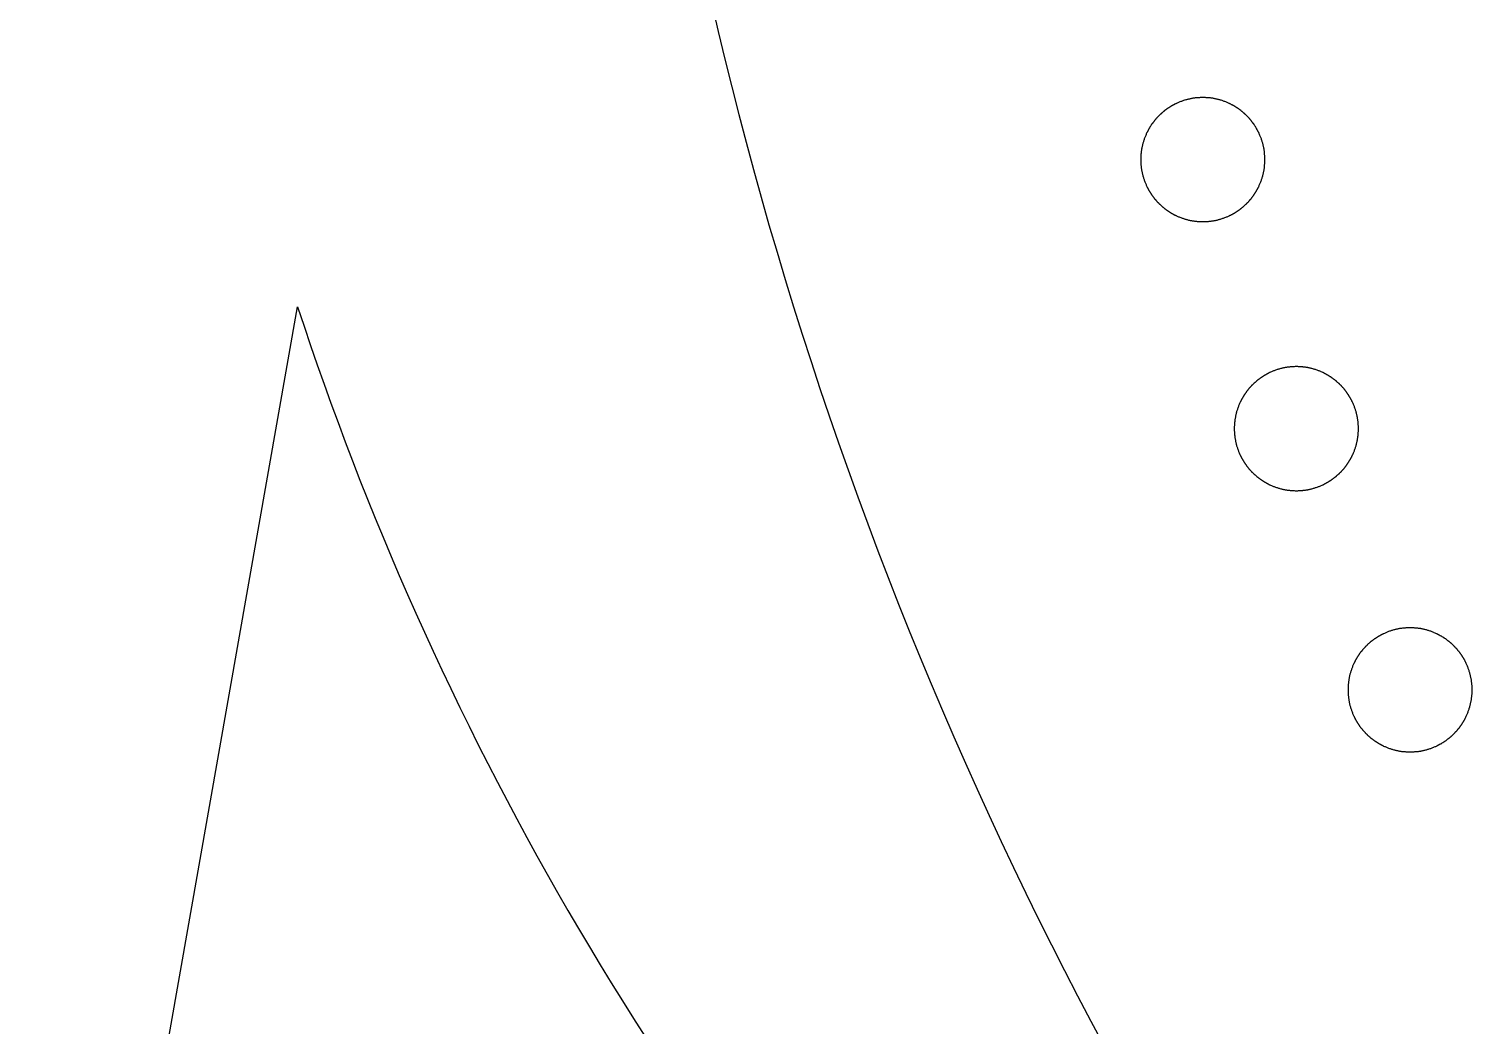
# Model space of a CAD drawing. Extents: x -111 to 2985, y -118 to 122.
# Drawn here: x -90.04 to -76.49, y -61.02 to -51.66 of the extents above; entities that cross this region are included whole.
import ezdxf

# ---------------------------------------------------------------- set-up
doc = ezdxf.new("R2010")
doc.units = 0
doc.layers.add('LAYER_03', color=5, linetype='CONTINUOUS')

msp = doc.modelspace()

# ---------------------------------------------------------------- linework, layer by layer
at = {"layer": 'LAYER_03'}
for points in [[(-83.631, -51.43), (-83.57, -51.691), (-83.508, -51.95), (-83.443, -52.21), (-83.377, -52.469), (-83.309, -52.729), (-83.239, -52.987), (-83.167, -53.246), (-83.094, -53.504), (-83.018, -53.761), (-82.941, -54.018), (-82.862, -54.275), (-82.782, -54.532), (-82.699, -54.788), (-82.615, -55.043), (-82.529, -55.298), (-82.441, -55.552), (-82.351, -55.806), (-82.26, -56.06), (-82.167, -56.312), (-82.072, -56.565), (-81.975, -56.816), (-81.877, -57.067), (-81.777, -57.318), (-81.675, -57.567), (-81.571, -57.816), (-81.466, -58.065), (-81.359, -58.312), (-81.25, -58.559), (-81.14, -58.805), (-81.028, -59.05), (-80.914, -59.295), (-80.799, -59.539), (-80.682, -59.782), (-80.563, -60.024), (-80.442, -60.265), (-80.32, -60.506), (-80.197, -60.745), (-80.071, -60.984), (-79.944, -61.221)], [(-90.943, -73.699), (-87.519, -54.276), (-87.459, -54.457), (-87.397, -54.639), (-87.335, -54.82), (-87.271, -55), (-87.206, -55.181), (-87.14, -55.361), (-87.073, -55.542), (-87.004, -55.722), (-86.934, -55.902), (-86.863, -56.081), (-86.79, -56.26), (-86.716, -56.439), (-86.641, -56.618), (-86.565, -56.797), (-86.488, -56.975), (-86.409, -57.153), (-86.329, -57.33), (-86.248, -57.507), (-86.165, -57.684), (-86.081, -57.86), (-85.997, -58.037), (-85.91, -58.212), (-85.823, -58.387), (-85.734, -58.562), (-85.644, -58.737), (-85.553, -58.911), (-85.461, -59.084), (-85.367, -59.257), (-85.272, -59.43), (-85.176, -59.602), (-85.079, -59.773), (-84.981, -59.944), (-84.881, -60.114), (-84.78, -60.284), (-84.678, -60.454), (-84.575, -60.622), (-84.47, -60.791), (-84.365, -60.958), (-84.258, -61.125)]]:
    msp.add_lwpolyline(points, dxfattribs=at)
for points in [[(-78.438, -52.892), (-78.438, -52.886), (-78.438, -52.88), (-78.438, -52.873), (-78.438, -52.866), (-78.439, -52.86), (-78.439, -52.853), (-78.44, -52.847), (-78.44, -52.84), (-78.441, -52.833), (-78.442, -52.827), (-78.442, -52.82), (-78.443, -52.813), (-78.444, -52.807), (-78.445, -52.8), (-78.446, -52.793), (-78.448, -52.786), (-78.449, -52.78), (-78.45, -52.773), (-78.452, -52.766), (-78.453, -52.759), (-78.455, -52.752), (-78.457, -52.746), (-78.458, -52.739), (-78.46, -52.732), (-78.462, -52.725), (-78.464, -52.719), (-78.467, -52.712), (-78.469, -52.705), (-78.471, -52.698), (-78.474, -52.691), (-78.476, -52.685), (-78.479, -52.678), (-78.481, -52.671), (-78.484, -52.665), (-78.487, -52.658), (-78.49, -52.651), (-78.493, -52.645), (-78.495, -52.641), (-78.496, -52.638), (-78.498, -52.635), (-78.5, -52.631), (-78.501, -52.628), (-78.503, -52.625), (-78.505, -52.622), (-78.506, -52.618), (-78.508, -52.615), (-78.51, -52.612), (-78.512, -52.609), (-78.513, -52.605), (-78.515, -52.602), (-78.517, -52.599), (-78.519, -52.596), (-78.521, -52.593), (-78.523, -52.589), (-78.525, -52.586), (-78.527, -52.583), (-78.529, -52.58), (-78.531, -52.577), (-78.533, -52.574), (-78.535, -52.57), (-78.537, -52.567), (-78.539, -52.564), (-78.541, -52.561), (-78.543, -52.558), (-78.545, -52.555), (-78.548, -52.552), (-78.55, -52.549), (-78.552, -52.546), (-78.554, -52.543), (-78.557, -52.54), (-78.559, -52.537), (-78.561, -52.534), (-78.563, -52.531), (-78.566, -52.528), (-78.568, -52.525), (-78.571, -52.522), (-78.573, -52.519), (-78.575, -52.516), (-78.578, -52.514), (-78.58, -52.511), (-78.583, -52.508), (-78.585, -52.505), (-78.588, -52.502), (-78.59, -52.5), (-78.593, -52.497), (-78.595, -52.494), (-78.598, -52.491), (-78.601, -52.488), (-78.603, -52.486), (-78.606, -52.483), (-78.608, -52.48), (-78.611, -52.478), (-78.614, -52.475), (-78.617, -52.473), (-78.619, -52.47), (-78.622, -52.467), (-78.625, -52.465), (-78.628, -52.462), (-78.63, -52.46), (-78.633, -52.457), (-78.636, -52.455), (-78.639, -52.452), (-78.642, -52.45), (-78.645, -52.447), (-78.647, -52.445), (-78.65, -52.442), (-78.653, -52.44), (-78.656, -52.438), (-78.659, -52.435), (-78.662, -52.433), (-78.665, -52.431), (-78.668, -52.428), (-78.671, -52.426), (-78.674, -52.424), (-78.677, -52.422), (-78.68, -52.42), (-78.683, -52.417), (-78.686, -52.415), (-78.689, -52.413), (-78.692, -52.411), (-78.695, -52.409), (-78.699, -52.407), (-78.702, -52.405), (-78.705, -52.403), (-78.708, -52.401), (-78.711, -52.399), (-78.714, -52.397), (-78.717, -52.395), (-78.721, -52.393), (-78.724, -52.391), (-78.727, -52.389), (-78.73, -52.387), (-78.733, -52.385), (-78.737, -52.384), (-78.74, -52.382), (-78.743, -52.38), (-78.746, -52.378), (-78.75, -52.377), (-78.753, -52.375), (-78.756, -52.373), (-78.759, -52.372), (-78.763, -52.37), (-78.766, -52.368), (-78.769, -52.367), (-78.773, -52.365), (-78.779, -52.362), (-78.786, -52.359), (-78.793, -52.356), (-78.799, -52.353), (-78.806, -52.351), (-78.813, -52.348), (-78.82, -52.346), (-78.826, -52.343), (-78.833, -52.341), (-78.84, -52.338), (-78.847, -52.336), (-78.853, -52.334), (-78.86, -52.332), (-78.867, -52.33), (-78.874, -52.329), (-78.881, -52.327), (-78.887, -52.325), (-78.894, -52.324), (-78.901, -52.322), (-78.908, -52.321), (-78.914, -52.319), (-78.921, -52.318), (-78.928, -52.317), (-78.935, -52.316), (-78.941, -52.315), (-78.948, -52.314), (-78.955, -52.313), (-78.961, -52.313), (-78.968, -52.312), (-78.975, -52.312), (-78.981, -52.311), (-78.988, -52.311), (-78.995, -52.31), (-79.001, -52.31), (-79.008, -52.31), (-79.014, -52.31), (-79.021, -52.31), (-79.027, -52.31), (-79.033, -52.31), (-79.04, -52.31), (-79.046, -52.31), (-79.053, -52.311), (-79.06, -52.311), (-79.066, -52.312), (-79.073, -52.312), (-79.08, -52.313), (-79.086, -52.313), (-79.093, -52.314), (-79.1, -52.315), (-79.106, -52.316), (-79.113, -52.317), (-79.12, -52.318), (-79.127, -52.319), (-79.133, -52.321), (-79.14, -52.322), (-79.147, -52.324), (-79.154, -52.325), (-79.16, -52.327), (-79.167, -52.329), (-79.174, -52.33), (-79.181, -52.332), (-79.188, -52.334), (-79.194, -52.336), (-79.201, -52.338), (-79.208, -52.341), (-79.215, -52.343), (-79.222, -52.346), (-79.228, -52.348), (-79.235, -52.351), (-79.242, -52.353), (-79.248, -52.356), (-79.255, -52.359), (-79.262, -52.362), (-79.268, -52.365), (-79.272, -52.367), (-79.275, -52.368), (-79.278, -52.37), (-79.282, -52.372), (-79.285, -52.373), (-79.288, -52.375), (-79.291, -52.377), (-79.295, -52.378), (-79.298, -52.38), (-79.301, -52.382), (-79.304, -52.384), (-79.308, -52.385), (-79.311, -52.387), (-79.314, -52.389), (-79.317, -52.391), (-79.32, -52.393), (-79.324, -52.395), (-79.327, -52.397), (-79.33, -52.399), (-79.333, -52.401), (-79.336, -52.403), (-79.339, -52.405), (-79.342, -52.407), (-79.346, -52.409), (-79.349, -52.411), (-79.352, -52.413), (-79.355, -52.415), (-79.358, -52.417), (-79.361, -52.42), (-79.364, -52.422), (-79.367, -52.424), (-79.37, -52.426), (-79.373, -52.428), (-79.376, -52.431), (-79.379, -52.433), (-79.382, -52.435), (-79.385, -52.438), (-79.388, -52.44), (-79.391, -52.442), (-79.394, -52.445), (-79.396, -52.447), (-79.399, -52.45), (-79.402, -52.452), (-79.405, -52.455), (-79.408, -52.457), (-79.411, -52.46), (-79.413, -52.462), (-79.416, -52.465), (-79.419, -52.467), (-79.422, -52.47), (-79.424, -52.473), (-79.427, -52.475), (-79.43, -52.478), (-79.433, -52.48), (-79.435, -52.483), (-79.438, -52.486), (-79.44, -52.488), (-79.443, -52.491), (-79.446, -52.494), (-79.448, -52.497), (-79.451, -52.5), (-79.453, -52.502), (-79.456, -52.505), (-79.458, -52.508), (-79.461, -52.511), (-79.463, -52.514), (-79.466, -52.516), (-79.468, -52.519), (-79.47, -52.522), (-79.473, -52.525), (-79.475, -52.528), (-79.478, -52.531), (-79.48, -52.534), (-79.482, -52.537), (-79.484, -52.54), (-79.487, -52.543), (-79.489, -52.546), (-79.491, -52.549), (-79.493, -52.552), (-79.496, -52.555), (-79.498, -52.558), (-79.5, -52.561), (-79.502, -52.564), (-79.504, -52.567), (-79.506, -52.57), (-79.508, -52.574), (-79.51, -52.577), (-79.512, -52.58), (-79.514, -52.583), (-79.516, -52.586), (-79.518, -52.589), (-79.52, -52.593), (-79.522, -52.596), (-79.524, -52.599), (-79.526, -52.602), (-79.528, -52.605), (-79.529, -52.609), (-79.531, -52.612), (-79.533, -52.615), (-79.535, -52.618), (-79.536, -52.622), (-79.538, -52.625), (-79.54, -52.628), (-79.541, -52.631), (-79.543, -52.635), (-79.545, -52.638), (-79.546, -52.641), (-79.548, -52.645), (-79.551, -52.651), (-79.554, -52.658), (-79.557, -52.665), (-79.56, -52.671), (-79.562, -52.678), (-79.565, -52.685), (-79.567, -52.691), (-79.57, -52.698), (-79.572, -52.705), (-79.574, -52.712), (-79.577, -52.719), (-79.579, -52.725), (-79.581, -52.732), (-79.583, -52.739), (-79.584, -52.746), (-79.586, -52.752), (-79.588, -52.759), (-79.589, -52.766), (-79.591, -52.773), (-79.592, -52.78), (-79.593, -52.786), (-79.595, -52.793), (-79.596, -52.8), (-79.597, -52.807), (-79.598, -52.813), (-79.599, -52.82), (-79.599, -52.827), (-79.6, -52.833), (-79.601, -52.84), (-79.601, -52.847), (-79.602, -52.853), (-79.602, -52.86), (-79.603, -52.866), (-79.603, -52.873), (-79.603, -52.88), (-79.603, -52.886), (-79.603, -52.892), (-79.603, -52.899), (-79.603, -52.905), (-79.603, -52.912), (-79.603, -52.918), (-79.602, -52.925), (-79.602, -52.932), (-79.601, -52.938), (-79.601, -52.945), (-79.6, -52.951), (-79.599, -52.958), (-79.599, -52.965), (-79.598, -52.972), (-79.597, -52.978), (-79.596, -52.985), (-79.595, -52.992), (-79.593, -52.998), (-79.592, -53.005), (-79.591, -53.012), (-79.589, -53.019), (-79.588, -53.026), (-79.586, -53.032), (-79.584, -53.039), (-79.583, -53.046), (-79.581, -53.053), (-79.579, -53.06), (-79.577, -53.066), (-79.574, -53.073), (-79.572, -53.08), (-79.57, -53.087), (-79.567, -53.093), (-79.565, -53.1), (-79.562, -53.107), (-79.56, -53.114), (-79.557, -53.12), (-79.554, -53.127), (-79.551, -53.134), (-79.548, -53.14), (-79.546, -53.144), (-79.545, -53.147), (-79.543, -53.15), (-79.541, -53.154), (-79.54, -53.157), (-79.538, -53.16), (-79.536, -53.163), (-79.535, -53.167), (-79.533, -53.17), (-79.531, -53.173), (-79.529, -53.176), (-79.528, -53.18), (-79.526, -53.183), (-79.524, -53.186), (-79.522, -53.189), (-79.52, -53.192), (-79.518, -53.196), (-79.516, -53.199), (-79.514, -53.202), (-79.512, -53.205), (-79.51, -53.208), (-79.508, -53.211), (-79.506, -53.214), (-79.504, -53.218), (-79.502, -53.221), (-79.5, -53.224), (-79.498, -53.227), (-79.496, -53.23), (-79.493, -53.233), (-79.491, -53.236), (-79.489, -53.239), (-79.487, -53.242), (-79.484, -53.245), (-79.482, -53.248), (-79.48, -53.251), (-79.478, -53.254), (-79.475, -53.257), (-79.473, -53.26), (-79.47, -53.263), (-79.468, -53.266), (-79.466, -53.268), (-79.463, -53.271), (-79.461, -53.274), (-79.458, -53.277), (-79.456, -53.28), (-79.453, -53.283), (-79.451, -53.285), (-79.448, -53.288), (-79.446, -53.291), (-79.443, -53.294), (-79.44, -53.296), (-79.438, -53.299), (-79.435, -53.302), (-79.433, -53.304), (-79.43, -53.307), (-79.427, -53.31), (-79.424, -53.312), (-79.422, -53.315), (-79.419, -53.318), (-79.416, -53.32), (-79.413, -53.323), (-79.411, -53.325), (-79.408, -53.328), (-79.405, -53.33), (-79.402, -53.333), (-79.399, -53.335), (-79.396, -53.338), (-79.394, -53.34), (-79.391, -53.342), (-79.388, -53.345), (-79.385, -53.347), (-79.382, -53.35), (-79.379, -53.352), (-79.376, -53.354), (-79.373, -53.356), (-79.37, -53.359), (-79.367, -53.361), (-79.364, -53.363), (-79.361, -53.365), (-79.358, -53.368), (-79.355, -53.37), (-79.352, -53.372), (-79.349, -53.374), (-79.346, -53.376), (-79.342, -53.378), (-79.339, -53.38), (-79.336, -53.382), (-79.333, -53.384), (-79.33, -53.386), (-79.327, -53.388), (-79.324, -53.39), (-79.32, -53.392), (-79.317, -53.394), (-79.314, -53.396), (-79.311, -53.398), (-79.308, -53.399), (-79.304, -53.401), (-79.301, -53.403), (-79.298, -53.405), (-79.295, -53.407), (-79.291, -53.408), (-79.288, -53.41), (-79.285, -53.412), (-79.282, -53.413), (-79.278, -53.415), (-79.275, -53.417), (-79.272, -53.418), (-79.268, -53.42), (-79.262, -53.423), (-79.255, -53.426), (-79.248, -53.429), (-79.242, -53.431), (-79.235, -53.434), (-79.228, -53.437), (-79.222, -53.439), (-79.215, -53.442), (-79.208, -53.444), (-79.201, -53.446), (-79.194, -53.449), (-79.188, -53.451), (-79.181, -53.453), (-79.174, -53.455), (-79.167, -53.456), (-79.16, -53.458), (-79.154, -53.46), (-79.147, -53.461), (-79.14, -53.463), (-79.133, -53.464), (-79.127, -53.465), (-79.12, -53.467), (-79.113, -53.468), (-79.106, -53.469), (-79.1, -53.47), (-79.093, -53.471), (-79.086, -53.471), (-79.08, -53.472), (-79.073, -53.473), (-79.066, -53.473), (-79.06, -53.474), (-79.053, -53.474), (-79.046, -53.475), (-79.04, -53.475), (-79.033, -53.475), (-79.027, -53.475), (-79.021, -53.475), (-79.014, -53.475), (-79.008, -53.475), (-79.001, -53.475), (-78.995, -53.475), (-78.988, -53.474), (-78.981, -53.474), (-78.975, -53.473), (-78.968, -53.473), (-78.961, -53.472), (-78.955, -53.471), (-78.948, -53.471), (-78.941, -53.47), (-78.935, -53.469), (-78.928, -53.468), (-78.921, -53.467), (-78.914, -53.465), (-78.908, -53.464), (-78.901, -53.463), (-78.894, -53.461), (-78.887, -53.46), (-78.881, -53.458), (-78.874, -53.456), (-78.867, -53.455), (-78.86, -53.453), (-78.853, -53.451), (-78.847, -53.449), (-78.84, -53.446), (-78.833, -53.444), (-78.826, -53.442), (-78.82, -53.439), (-78.813, -53.437), (-78.806, -53.434), (-78.799, -53.431), (-78.793, -53.429), (-78.786, -53.426), (-78.779, -53.423), (-78.773, -53.42), (-78.769, -53.418), (-78.766, -53.417), (-78.763, -53.415), (-78.759, -53.413), (-78.756, -53.412), (-78.753, -53.41), (-78.75, -53.408), (-78.746, -53.407), (-78.743, -53.405), (-78.74, -53.403), (-78.737, -53.401), (-78.733, -53.399), (-78.73, -53.398), (-78.727, -53.396), (-78.724, -53.394), (-78.721, -53.392), (-78.717, -53.39), (-78.714, -53.388), (-78.711, -53.386), (-78.708, -53.384), (-78.705, -53.382), (-78.702, -53.38), (-78.699, -53.378), (-78.695, -53.376), (-78.692, -53.374), (-78.689, -53.372), (-78.686, -53.37), (-78.683, -53.368), (-78.68, -53.365), (-78.677, -53.363), (-78.674, -53.361), (-78.671, -53.359), (-78.668, -53.356), (-78.665, -53.354), (-78.662, -53.352), (-78.659, -53.35), (-78.656, -53.347), (-78.653, -53.345), (-78.65, -53.342), (-78.647, -53.34), (-78.645, -53.338), (-78.642, -53.335), (-78.639, -53.333), (-78.636, -53.33), (-78.633, -53.328), (-78.63, -53.325), (-78.628, -53.323), (-78.625, -53.32), (-78.622, -53.318), (-78.619, -53.315), (-78.617, -53.312), (-78.614, -53.31), (-78.611, -53.307), (-78.608, -53.304), (-78.606, -53.302), (-78.603, -53.299), (-78.601, -53.296), (-78.598, -53.294), (-78.595, -53.291), (-78.593, -53.288), (-78.59, -53.285), (-78.588, -53.283), (-78.585, -53.28), (-78.583, -53.277), (-78.58, -53.274), (-78.578, -53.271), (-78.575, -53.268), (-78.573, -53.266), (-78.571, -53.263), (-78.568, -53.26), (-78.566, -53.257), (-78.563, -53.254), (-78.561, -53.251), (-78.559, -53.248), (-78.557, -53.245), (-78.554, -53.242), (-78.552, -53.239), (-78.55, -53.236), (-78.548, -53.233), (-78.545, -53.23), (-78.543, -53.227), (-78.541, -53.224), (-78.539, -53.221), (-78.537, -53.218), (-78.535, -53.214), (-78.533, -53.211), (-78.531, -53.208), (-78.529, -53.205), (-78.527, -53.202), (-78.525, -53.199), (-78.523, -53.196), (-78.521, -53.192), (-78.519, -53.189), (-78.517, -53.186), (-78.515, -53.183), (-78.513, -53.18), (-78.512, -53.176), (-78.51, -53.173), (-78.508, -53.17), (-78.506, -53.167), (-78.505, -53.163), (-78.503, -53.16), (-78.501, -53.157), (-78.5, -53.154), (-78.498, -53.15), (-78.496, -53.147), (-78.495, -53.144), (-78.493, -53.14), (-78.49, -53.134), (-78.487, -53.127), (-78.484, -53.12), (-78.481, -53.114), (-78.479, -53.107), (-78.476, -53.1), (-78.474, -53.093), (-78.471, -53.087), (-78.469, -53.08), (-78.467, -53.073), (-78.464, -53.066), (-78.462, -53.06), (-78.46, -53.053), (-78.458, -53.046), (-78.457, -53.039), (-78.455, -53.032), (-78.453, -53.026), (-78.452, -53.019), (-78.45, -53.012), (-78.449, -53.005), (-78.448, -52.998), (-78.446, -52.992), (-78.445, -52.985), (-78.444, -52.978), (-78.443, -52.972), (-78.442, -52.965), (-78.442, -52.958), (-78.441, -52.951), (-78.44, -52.945), (-78.44, -52.938), (-78.439, -52.932), (-78.439, -52.925), (-78.438, -52.918), (-78.438, -52.912), (-78.438, -52.905), (-78.438, -52.899)], [(-77.56, -55.419), (-77.56, -55.413), (-77.56, -55.406), (-77.56, -55.4), (-77.56, -55.393), (-77.561, -55.386), (-77.561, -55.38), (-77.562, -55.373), (-77.562, -55.367), (-77.563, -55.36), (-77.563, -55.353), (-77.564, -55.347), (-77.565, -55.34), (-77.566, -55.333), (-77.567, -55.327), (-77.568, -55.32), (-77.569, -55.313), (-77.571, -55.306), (-77.572, -55.299), (-77.574, -55.293), (-77.575, -55.286), (-77.577, -55.279), (-77.578, -55.272), (-77.58, -55.265), (-77.582, -55.259), (-77.584, -55.252), (-77.586, -55.245), (-77.588, -55.238), (-77.591, -55.232), (-77.593, -55.225), (-77.595, -55.218), (-77.598, -55.211), (-77.601, -55.205), (-77.603, -55.198), (-77.606, -55.191), (-77.609, -55.184), (-77.612, -55.178), (-77.615, -55.171), (-77.617, -55.168), (-77.618, -55.165), (-77.62, -55.161), (-77.621, -55.158), (-77.623, -55.155), (-77.625, -55.151), (-77.627, -55.148), (-77.628, -55.145), (-77.63, -55.142), (-77.632, -55.138), (-77.634, -55.135), (-77.635, -55.132), (-77.637, -55.129), (-77.639, -55.125), (-77.641, -55.122), (-77.643, -55.119), (-77.645, -55.116), (-77.647, -55.113), (-77.649, -55.11), (-77.651, -55.106), (-77.653, -55.103), (-77.655, -55.1), (-77.657, -55.097), (-77.659, -55.094), (-77.661, -55.091), (-77.663, -55.088), (-77.665, -55.085), (-77.667, -55.082), (-77.669, -55.079), (-77.672, -55.076), (-77.674, -55.073), (-77.676, -55.07), (-77.678, -55.067), (-77.681, -55.064), (-77.683, -55.061), (-77.685, -55.058), (-77.688, -55.055), (-77.69, -55.052), (-77.692, -55.049), (-77.695, -55.046), (-77.697, -55.043), (-77.7, -55.04), (-77.702, -55.037), (-77.705, -55.035), (-77.707, -55.032), (-77.71, -55.029), (-77.712, -55.026), (-77.715, -55.023), (-77.717, -55.021), (-77.72, -55.018), (-77.722, -55.015), (-77.725, -55.012), (-77.728, -55.01), (-77.73, -55.007), (-77.733, -55.004), (-77.736, -55.002), (-77.738, -54.999), (-77.741, -54.996), (-77.744, -54.994), (-77.747, -54.991), (-77.749, -54.989), (-77.752, -54.986), (-77.755, -54.984), (-77.758, -54.981), (-77.761, -54.979), (-77.764, -54.976), (-77.766, -54.974), (-77.769, -54.971), (-77.772, -54.969), (-77.775, -54.967), (-77.778, -54.964), (-77.781, -54.962), (-77.784, -54.96), (-77.787, -54.957), (-77.79, -54.955), (-77.793, -54.953), (-77.796, -54.951), (-77.799, -54.948), (-77.802, -54.946), (-77.805, -54.944), (-77.808, -54.942), (-77.811, -54.94), (-77.814, -54.938), (-77.817, -54.935), (-77.82, -54.933), (-77.824, -54.931), (-77.827, -54.929), (-77.83, -54.927), (-77.833, -54.925), (-77.836, -54.923), (-77.839, -54.921), (-77.842, -54.919), (-77.846, -54.918), (-77.849, -54.916), (-77.852, -54.914), (-77.855, -54.912), (-77.859, -54.91), (-77.862, -54.908), (-77.865, -54.907), (-77.868, -54.905), (-77.871, -54.903), (-77.875, -54.901), (-77.878, -54.9), (-77.881, -54.898), (-77.885, -54.896), (-77.888, -54.895), (-77.891, -54.893), (-77.895, -54.892), (-77.901, -54.889), (-77.908, -54.886), (-77.914, -54.883), (-77.921, -54.88), (-77.928, -54.877), (-77.935, -54.875), (-77.941, -54.872), (-77.948, -54.87), (-77.955, -54.867), (-77.962, -54.865), (-77.968, -54.863), (-77.975, -54.861), (-77.982, -54.859), (-77.989, -54.857), (-77.996, -54.855), (-78.002, -54.853), (-78.009, -54.852), (-78.016, -54.85), (-78.023, -54.849), (-78.03, -54.847), (-78.036, -54.846), (-78.043, -54.845), (-78.05, -54.844), (-78.057, -54.843), (-78.063, -54.842), (-78.07, -54.841), (-78.077, -54.84), (-78.083, -54.839), (-78.09, -54.839), (-78.097, -54.838), (-78.103, -54.838), (-78.11, -54.837), (-78.116, -54.837), (-78.123, -54.837), (-78.129, -54.836), (-78.136, -54.836), (-78.142, -54.836), (-78.149, -54.836), (-78.155, -54.836), (-78.162, -54.837), (-78.168, -54.837), (-78.175, -54.837), (-78.182, -54.838), (-78.188, -54.838), (-78.195, -54.839), (-78.201, -54.839), (-78.208, -54.84), (-78.215, -54.841), (-78.221, -54.842), (-78.228, -54.843), (-78.235, -54.844), (-78.242, -54.845), (-78.248, -54.846), (-78.255, -54.847), (-78.262, -54.849), (-78.269, -54.85), (-78.276, -54.852), (-78.282, -54.853), (-78.289, -54.855), (-78.296, -54.857), (-78.303, -54.859), (-78.31, -54.861), (-78.316, -54.863), (-78.323, -54.865), (-78.33, -54.867), (-78.337, -54.87), (-78.343, -54.872), (-78.35, -54.875), (-78.357, -54.877), (-78.364, -54.88), (-78.37, -54.883), (-78.377, -54.886), (-78.384, -54.889), (-78.39, -54.892), (-78.394, -54.893), (-78.397, -54.895), (-78.4, -54.896), (-78.403, -54.898), (-78.407, -54.9), (-78.41, -54.901), (-78.413, -54.903), (-78.417, -54.905), (-78.42, -54.907), (-78.423, -54.908), (-78.426, -54.91), (-78.429, -54.912), (-78.433, -54.914), (-78.436, -54.916), (-78.439, -54.918), (-78.442, -54.919), (-78.445, -54.921), (-78.449, -54.923), (-78.452, -54.925), (-78.455, -54.927), (-78.458, -54.929), (-78.461, -54.931), (-78.464, -54.933), (-78.467, -54.935), (-78.471, -54.938), (-78.474, -54.94), (-78.477, -54.942), (-78.48, -54.944), (-78.483, -54.946), (-78.486, -54.948), (-78.489, -54.951), (-78.492, -54.953), (-78.495, -54.955), (-78.498, -54.957), (-78.501, -54.96), (-78.504, -54.962), (-78.507, -54.964), (-78.51, -54.967), (-78.513, -54.969), (-78.515, -54.971), (-78.518, -54.974), (-78.521, -54.976), (-78.524, -54.979), (-78.527, -54.981), (-78.53, -54.984), (-78.533, -54.986), (-78.535, -54.989), (-78.538, -54.991), (-78.541, -54.994), (-78.544, -54.996), (-78.546, -54.999), (-78.549, -55.002), (-78.552, -55.004), (-78.554, -55.007), (-78.557, -55.01), (-78.56, -55.012), (-78.562, -55.015), (-78.565, -55.018), (-78.568, -55.021), (-78.57, -55.023), (-78.573, -55.026), (-78.575, -55.029), (-78.578, -55.032), (-78.58, -55.035), (-78.583, -55.037), (-78.585, -55.04), (-78.588, -55.043), (-78.59, -55.046), (-78.592, -55.049), (-78.595, -55.052), (-78.597, -55.055), (-78.599, -55.058), (-78.602, -55.061), (-78.604, -55.064), (-78.606, -55.067), (-78.609, -55.07), (-78.611, -55.073), (-78.613, -55.076), (-78.615, -55.079), (-78.617, -55.082), (-78.62, -55.085), (-78.622, -55.088), (-78.624, -55.091), (-78.626, -55.094), (-78.628, -55.097), (-78.63, -55.1), (-78.632, -55.103), (-78.634, -55.106), (-78.636, -55.11), (-78.638, -55.113), (-78.64, -55.116), (-78.642, -55.119), (-78.644, -55.122), (-78.646, -55.125), (-78.648, -55.129), (-78.649, -55.132), (-78.651, -55.135), (-78.653, -55.138), (-78.655, -55.142), (-78.657, -55.145), (-78.658, -55.148), (-78.66, -55.151), (-78.662, -55.155), (-78.663, -55.158), (-78.665, -55.161), (-78.667, -55.165), (-78.668, -55.168), (-78.67, -55.171), (-78.673, -55.178), (-78.676, -55.184), (-78.679, -55.191), (-78.681, -55.198), (-78.684, -55.205), (-78.687, -55.211), (-78.689, -55.218), (-78.692, -55.225), (-78.694, -55.232), (-78.696, -55.238), (-78.699, -55.245), (-78.701, -55.252), (-78.703, -55.259), (-78.704, -55.265), (-78.706, -55.272), (-78.708, -55.279), (-78.71, -55.286), (-78.711, -55.293), (-78.713, -55.299), (-78.714, -55.306), (-78.715, -55.313), (-78.717, -55.32), (-78.718, -55.327), (-78.719, -55.333), (-78.72, -55.34), (-78.721, -55.347), (-78.721, -55.353), (-78.722, -55.36), (-78.723, -55.367), (-78.723, -55.373), (-78.724, -55.38), (-78.724, -55.386), (-78.724, -55.393), (-78.725, -55.4), (-78.725, -55.406), (-78.725, -55.413), (-78.725, -55.419), (-78.725, -55.425), (-78.725, -55.432), (-78.725, -55.438), (-78.724, -55.445), (-78.724, -55.452), (-78.724, -55.458), (-78.723, -55.465), (-78.723, -55.471), (-78.722, -55.478), (-78.721, -55.485), (-78.721, -55.491), (-78.72, -55.498), (-78.719, -55.505), (-78.718, -55.512), (-78.717, -55.518), (-78.715, -55.525), (-78.714, -55.532), (-78.713, -55.539), (-78.711, -55.545), (-78.71, -55.552), (-78.708, -55.559), (-78.706, -55.566), (-78.704, -55.573), (-78.703, -55.579), (-78.701, -55.586), (-78.699, -55.593), (-78.696, -55.6), (-78.694, -55.606), (-78.692, -55.613), (-78.689, -55.62), (-78.687, -55.627), (-78.684, -55.634), (-78.681, -55.64), (-78.679, -55.647), (-78.676, -55.654), (-78.673, -55.66), (-78.67, -55.667), (-78.668, -55.67), (-78.667, -55.674), (-78.665, -55.677), (-78.663, -55.68), (-78.662, -55.683), (-78.66, -55.687), (-78.658, -55.69), (-78.657, -55.693), (-78.655, -55.696), (-78.653, -55.7), (-78.651, -55.703), (-78.649, -55.706), (-78.648, -55.709), (-78.646, -55.713), (-78.644, -55.716), (-78.642, -55.719), (-78.64, -55.722), (-78.638, -55.725), (-78.636, -55.728), (-78.634, -55.732), (-78.632, -55.735), (-78.63, -55.738), (-78.628, -55.741), (-78.626, -55.744), (-78.624, -55.747), (-78.622, -55.75), (-78.62, -55.753), (-78.617, -55.756), (-78.615, -55.759), (-78.613, -55.762), (-78.611, -55.766), (-78.609, -55.769), (-78.606, -55.772), (-78.604, -55.774), (-78.602, -55.777), (-78.599, -55.78), (-78.597, -55.783), (-78.595, -55.786), (-78.592, -55.789), (-78.59, -55.792), (-78.588, -55.795), (-78.585, -55.798), (-78.583, -55.801), (-78.58, -55.804), (-78.578, -55.806), (-78.575, -55.809), (-78.573, -55.812), (-78.57, -55.815), (-78.568, -55.817), (-78.565, -55.82), (-78.562, -55.823), (-78.56, -55.826), (-78.557, -55.828), (-78.554, -55.831), (-78.552, -55.834), (-78.549, -55.836), (-78.546, -55.839), (-78.544, -55.842), (-78.541, -55.844), (-78.538, -55.847), (-78.535, -55.849), (-78.533, -55.852), (-78.53, -55.854), (-78.527, -55.857), (-78.524, -55.859), (-78.521, -55.862), (-78.518, -55.864), (-78.515, -55.867), (-78.513, -55.869), (-78.51, -55.871), (-78.507, -55.874), (-78.504, -55.876), (-78.501, -55.878), (-78.498, -55.881), (-78.495, -55.883), (-78.492, -55.885), (-78.489, -55.887), (-78.486, -55.89), (-78.483, -55.892), (-78.48, -55.894), (-78.477, -55.896), (-78.474, -55.898), (-78.471, -55.901), (-78.467, -55.903), (-78.464, -55.905), (-78.461, -55.907), (-78.458, -55.909), (-78.455, -55.911), (-78.452, -55.913), (-78.449, -55.915), (-78.445, -55.917), (-78.442, -55.919), (-78.439, -55.92), (-78.436, -55.922), (-78.433, -55.924), (-78.429, -55.926), (-78.426, -55.928), (-78.423, -55.93), (-78.42, -55.931), (-78.417, -55.933), (-78.413, -55.935), (-78.41, -55.937), (-78.407, -55.938), (-78.403, -55.94), (-78.4, -55.942), (-78.397, -55.943), (-78.394, -55.945), (-78.39, -55.946), (-78.384, -55.949), (-78.377, -55.952), (-78.37, -55.955), (-78.364, -55.958), (-78.357, -55.961), (-78.35, -55.963), (-78.343, -55.966), (-78.337, -55.968), (-78.33, -55.971), (-78.323, -55.973), (-78.316, -55.975), (-78.31, -55.977), (-78.303, -55.979), (-78.296, -55.981), (-78.289, -55.983), (-78.282, -55.985), (-78.276, -55.986), (-78.269, -55.988), (-78.262, -55.989), (-78.255, -55.991), (-78.248, -55.992), (-78.242, -55.993), (-78.235, -55.994), (-78.228, -55.995), (-78.221, -55.996), (-78.215, -55.997), (-78.208, -55.998), (-78.201, -55.999), (-78.195, -55.999), (-78.188, -56), (-78.182, -56), (-78.175, -56.001), (-78.168, -56.001), (-78.162, -56.001), (-78.155, -56.002), (-78.149, -56.002), (-78.142, -56.002), (-78.136, -56.002), (-78.129, -56.002), (-78.123, -56.001), (-78.116, -56.001), (-78.11, -56.001), (-78.103, -56), (-78.097, -56), (-78.09, -55.999), (-78.083, -55.999), (-78.077, -55.998), (-78.07, -55.997), (-78.063, -55.996), (-78.057, -55.995), (-78.05, -55.994), (-78.043, -55.993), (-78.036, -55.992), (-78.03, -55.991), (-78.023, -55.989), (-78.016, -55.988), (-78.009, -55.986), (-78.002, -55.985), (-77.996, -55.983), (-77.989, -55.981), (-77.982, -55.979), (-77.975, -55.977), (-77.968, -55.975), (-77.962, -55.973), (-77.955, -55.971), (-77.948, -55.968), (-77.941, -55.966), (-77.935, -55.963), (-77.928, -55.961), (-77.921, -55.958), (-77.914, -55.955), (-77.908, -55.952), (-77.901, -55.949), (-77.895, -55.946), (-77.891, -55.945), (-77.888, -55.943), (-77.885, -55.942), (-77.881, -55.94), (-77.878, -55.938), (-77.875, -55.937), (-77.871, -55.935), (-77.868, -55.933), (-77.865, -55.931), (-77.862, -55.93), (-77.859, -55.928), (-77.855, -55.926), (-77.852, -55.924), (-77.849, -55.922), (-77.846, -55.92), (-77.842, -55.919), (-77.839, -55.917), (-77.836, -55.915), (-77.833, -55.913), (-77.83, -55.911), (-77.827, -55.909), (-77.824, -55.907), (-77.82, -55.905), (-77.817, -55.903), (-77.814, -55.901), (-77.811, -55.898), (-77.808, -55.896), (-77.805, -55.894), (-77.802, -55.892), (-77.799, -55.89), (-77.796, -55.887), (-77.793, -55.885), (-77.79, -55.883), (-77.787, -55.881), (-77.784, -55.878), (-77.781, -55.876), (-77.778, -55.874), (-77.775, -55.871), (-77.772, -55.869), (-77.769, -55.867), (-77.766, -55.864), (-77.764, -55.862), (-77.761, -55.859), (-77.758, -55.857), (-77.755, -55.854), (-77.752, -55.852), (-77.749, -55.849), (-77.747, -55.847), (-77.744, -55.844), (-77.741, -55.842), (-77.738, -55.839), (-77.736, -55.836), (-77.733, -55.834), (-77.73, -55.831), (-77.728, -55.828), (-77.725, -55.826), (-77.722, -55.823), (-77.72, -55.82), (-77.717, -55.817), (-77.715, -55.815), (-77.712, -55.812), (-77.71, -55.809), (-77.707, -55.806), (-77.705, -55.804), (-77.702, -55.801), (-77.7, -55.798), (-77.697, -55.795), (-77.695, -55.792), (-77.692, -55.789), (-77.69, -55.786), (-77.688, -55.783), (-77.685, -55.78), (-77.683, -55.777), (-77.681, -55.774), (-77.678, -55.772), (-77.676, -55.769), (-77.674, -55.766), (-77.672, -55.762), (-77.669, -55.759), (-77.667, -55.756), (-77.665, -55.753), (-77.663, -55.75), (-77.661, -55.747), (-77.659, -55.744), (-77.657, -55.741), (-77.655, -55.738), (-77.653, -55.735), (-77.651, -55.732), (-77.649, -55.728), (-77.647, -55.725), (-77.645, -55.722), (-77.643, -55.719), (-77.641, -55.716), (-77.639, -55.713), (-77.637, -55.709), (-77.635, -55.706), (-77.634, -55.703), (-77.632, -55.7), (-77.63, -55.696), (-77.628, -55.693), (-77.627, -55.69), (-77.625, -55.687), (-77.623, -55.683), (-77.621, -55.68), (-77.62, -55.677), (-77.618, -55.674), (-77.617, -55.67), (-77.615, -55.667), (-77.612, -55.66), (-77.609, -55.654), (-77.606, -55.647), (-77.603, -55.64), (-77.601, -55.634), (-77.598, -55.627), (-77.595, -55.62), (-77.593, -55.613), (-77.591, -55.606), (-77.588, -55.6), (-77.586, -55.593), (-77.584, -55.586), (-77.582, -55.579), (-77.58, -55.573), (-77.578, -55.566), (-77.577, -55.559), (-77.575, -55.552), (-77.574, -55.545), (-77.572, -55.539), (-77.571, -55.532), (-77.569, -55.525), (-77.568, -55.518), (-77.567, -55.512), (-77.566, -55.505), (-77.565, -55.498), (-77.564, -55.491), (-77.563, -55.485), (-77.563, -55.478), (-77.562, -55.471), (-77.562, -55.465), (-77.561, -55.458), (-77.561, -55.452), (-77.56, -55.445), (-77.56, -55.438), (-77.56, -55.432), (-77.56, -55.425)], [(-76.492, -57.872), (-76.492, -57.865), (-76.492, -57.859), (-76.492, -57.852), (-76.493, -57.846), (-76.493, -57.839), (-76.493, -57.832), (-76.494, -57.826), (-76.494, -57.819), (-76.495, -57.813), (-76.496, -57.806), (-76.497, -57.799), (-76.497, -57.792), (-76.498, -57.786), (-76.499, -57.779), (-76.501, -57.772), (-76.502, -57.766), (-76.503, -57.759), (-76.504, -57.752), (-76.506, -57.745), (-76.507, -57.738), (-76.509, -57.732), (-76.511, -57.725), (-76.513, -57.718), (-76.515, -57.711), (-76.516, -57.704), (-76.519, -57.698), (-76.521, -57.691), (-76.523, -57.684), (-76.525, -57.677), (-76.528, -57.671), (-76.53, -57.664), (-76.533, -57.657), (-76.536, -57.65), (-76.538, -57.644), (-76.541, -57.637), (-76.544, -57.63), (-76.547, -57.624), (-76.549, -57.62), (-76.551, -57.617), (-76.552, -57.614), (-76.554, -57.61), (-76.555, -57.607), (-76.557, -57.604), (-76.559, -57.601), (-76.561, -57.597), (-76.562, -57.594), (-76.564, -57.591), (-76.566, -57.588), (-76.568, -57.584), (-76.569, -57.581), (-76.571, -57.578), (-76.573, -57.575), (-76.575, -57.572), (-76.577, -57.568), (-76.579, -57.565), (-76.581, -57.562), (-76.583, -57.559), (-76.585, -57.556), (-76.587, -57.553), (-76.589, -57.55), (-76.591, -57.546), (-76.593, -57.543), (-76.595, -57.54), (-76.597, -57.537), (-76.6, -57.534), (-76.602, -57.531), (-76.604, -57.528), (-76.606, -57.525), (-76.608, -57.522), (-76.611, -57.519), (-76.613, -57.516), (-76.615, -57.513), (-76.618, -57.51), (-76.62, -57.507), (-76.622, -57.504), (-76.625, -57.501), (-76.627, -57.498), (-76.63, -57.496), (-76.632, -57.493), (-76.634, -57.49), (-76.637, -57.487), (-76.639, -57.484), (-76.642, -57.481), (-76.644, -57.479), (-76.647, -57.476), (-76.65, -57.473), (-76.652, -57.47), (-76.655, -57.468), (-76.657, -57.465), (-76.66, -57.462), (-76.663, -57.46), (-76.665, -57.457), (-76.668, -57.454), (-76.671, -57.452), (-76.673, -57.449), (-76.676, -57.446), (-76.679, -57.444), (-76.682, -57.441), (-76.685, -57.439), (-76.687, -57.436), (-76.69, -57.434), (-76.693, -57.431), (-76.696, -57.429), (-76.699, -57.426), (-76.702, -57.424), (-76.705, -57.422), (-76.707, -57.419), (-76.71, -57.417), (-76.713, -57.414), (-76.716, -57.412), (-76.719, -57.41), (-76.722, -57.408), (-76.725, -57.405), (-76.728, -57.403), (-76.731, -57.401), (-76.734, -57.399), (-76.737, -57.396), (-76.74, -57.394), (-76.743, -57.392), (-76.747, -57.39), (-76.75, -57.388), (-76.753, -57.386), (-76.756, -57.384), (-76.759, -57.382), (-76.762, -57.38), (-76.765, -57.378), (-76.768, -57.376), (-76.772, -57.374), (-76.775, -57.372), (-76.778, -57.37), (-76.781, -57.368), (-76.784, -57.366), (-76.788, -57.364), (-76.791, -57.363), (-76.794, -57.361), (-76.797, -57.359), (-76.801, -57.357), (-76.804, -57.356), (-76.807, -57.354), (-76.81, -57.352), (-76.814, -57.351), (-76.817, -57.349), (-76.82, -57.347), (-76.824, -57.346), (-76.827, -57.344), (-76.833, -57.341), (-76.84, -57.338), (-76.847, -57.335), (-76.853, -57.332), (-76.86, -57.33), (-76.867, -57.327), (-76.874, -57.325), (-76.88, -57.322), (-76.887, -57.32), (-76.894, -57.318), (-76.901, -57.315), (-76.908, -57.313), (-76.914, -57.311), (-76.921, -57.309), (-76.928, -57.308), (-76.935, -57.306), (-76.942, -57.304), (-76.948, -57.303), (-76.955, -57.301), (-76.962, -57.3), (-76.969, -57.299), (-76.975, -57.297), (-76.982, -57.296), (-76.989, -57.295), (-76.996, -57.294), (-77.002, -57.293), (-77.009, -57.293), (-77.016, -57.292), (-77.022, -57.291), (-77.029, -57.291), (-77.036, -57.29), (-77.042, -57.29), (-77.049, -57.289), (-77.055, -57.289), (-77.062, -57.289), (-77.068, -57.289), (-77.075, -57.289), (-77.081, -57.289), (-77.088, -57.289), (-77.094, -57.289), (-77.101, -57.289), (-77.107, -57.29), (-77.114, -57.29), (-77.12, -57.291), (-77.127, -57.291), (-77.134, -57.292), (-77.14, -57.293), (-77.147, -57.293), (-77.154, -57.294), (-77.16, -57.295), (-77.167, -57.296), (-77.174, -57.297), (-77.181, -57.299), (-77.187, -57.3), (-77.194, -57.301), (-77.201, -57.303), (-77.208, -57.304), (-77.215, -57.306), (-77.221, -57.308), (-77.228, -57.309), (-77.235, -57.311), (-77.242, -57.313), (-77.249, -57.315), (-77.255, -57.318), (-77.262, -57.32), (-77.269, -57.322), (-77.276, -57.325), (-77.282, -57.327), (-77.289, -57.33), (-77.296, -57.332), (-77.303, -57.335), (-77.309, -57.338), (-77.316, -57.341), (-77.323, -57.344), (-77.326, -57.346), (-77.329, -57.347), (-77.332, -57.349), (-77.336, -57.351), (-77.339, -57.352), (-77.342, -57.354), (-77.346, -57.356), (-77.349, -57.357), (-77.352, -57.359), (-77.355, -57.361), (-77.359, -57.363), (-77.362, -57.364), (-77.365, -57.366), (-77.368, -57.368), (-77.371, -57.37), (-77.375, -57.372), (-77.378, -57.374), (-77.381, -57.376), (-77.384, -57.378), (-77.387, -57.38), (-77.39, -57.382), (-77.394, -57.384), (-77.397, -57.386), (-77.4, -57.388), (-77.403, -57.39), (-77.406, -57.392), (-77.409, -57.394), (-77.412, -57.396), (-77.415, -57.399), (-77.418, -57.401), (-77.421, -57.403), (-77.424, -57.405), (-77.427, -57.408), (-77.43, -57.41), (-77.433, -57.412), (-77.436, -57.414), (-77.439, -57.417), (-77.442, -57.419), (-77.445, -57.422), (-77.448, -57.424), (-77.451, -57.426), (-77.454, -57.429), (-77.456, -57.431), (-77.459, -57.434), (-77.462, -57.436), (-77.465, -57.439), (-77.468, -57.441), (-77.47, -57.444), (-77.473, -57.446), (-77.476, -57.449), (-77.479, -57.452), (-77.481, -57.454), (-77.484, -57.457), (-77.487, -57.46), (-77.489, -57.462), (-77.492, -57.465), (-77.495, -57.468), (-77.497, -57.47), (-77.5, -57.473), (-77.502, -57.476), (-77.505, -57.479), (-77.507, -57.481), (-77.51, -57.484), (-77.512, -57.487), (-77.515, -57.49), (-77.517, -57.493), (-77.52, -57.496), (-77.522, -57.498), (-77.525, -57.501), (-77.527, -57.504), (-77.529, -57.507), (-77.532, -57.51), (-77.534, -57.513), (-77.536, -57.516), (-77.539, -57.519), (-77.541, -57.522), (-77.543, -57.525), (-77.545, -57.528), (-77.548, -57.531), (-77.55, -57.534), (-77.552, -57.537), (-77.554, -57.54), (-77.556, -57.543), (-77.558, -57.546), (-77.56, -57.55), (-77.562, -57.553), (-77.564, -57.556), (-77.566, -57.559), (-77.568, -57.562), (-77.57, -57.565), (-77.572, -57.568), (-77.574, -57.572), (-77.576, -57.575), (-77.578, -57.578), (-77.58, -57.581), (-77.582, -57.584), (-77.584, -57.588), (-77.585, -57.591), (-77.587, -57.594), (-77.589, -57.597), (-77.591, -57.601), (-77.592, -57.604), (-77.594, -57.607), (-77.596, -57.61), (-77.597, -57.614), (-77.599, -57.617), (-77.6, -57.62), (-77.602, -57.624), (-77.605, -57.63), (-77.608, -57.637), (-77.611, -57.644), (-77.614, -57.65), (-77.616, -57.657), (-77.619, -57.664), (-77.622, -57.671), (-77.624, -57.677), (-77.626, -57.684), (-77.629, -57.691), (-77.631, -57.698), (-77.633, -57.704), (-77.635, -57.711), (-77.637, -57.718), (-77.639, -57.725), (-77.64, -57.732), (-77.642, -57.738), (-77.644, -57.745), (-77.645, -57.752), (-77.646, -57.759), (-77.648, -57.766), (-77.649, -57.772), (-77.65, -57.779), (-77.651, -57.786), (-77.652, -57.792), (-77.653, -57.799), (-77.654, -57.806), (-77.654, -57.813), (-77.655, -57.819), (-77.656, -57.826), (-77.656, -57.832), (-77.656, -57.839), (-77.657, -57.846), (-77.657, -57.852), (-77.657, -57.859), (-77.657, -57.865), (-77.657, -57.872), (-77.657, -57.878), (-77.657, -57.884), (-77.657, -57.891), (-77.657, -57.898), (-77.656, -57.904), (-77.656, -57.911), (-77.656, -57.917), (-77.655, -57.924), (-77.654, -57.931), (-77.654, -57.937), (-77.653, -57.944), (-77.652, -57.951), (-77.651, -57.957), (-77.65, -57.964), (-77.649, -57.971), (-77.648, -57.978), (-77.646, -57.984), (-77.645, -57.991), (-77.644, -57.998), (-77.642, -58.005), (-77.64, -58.011), (-77.639, -58.018), (-77.637, -58.025), (-77.635, -58.032), (-77.633, -58.039), (-77.631, -58.045), (-77.629, -58.052), (-77.626, -58.059), (-77.624, -58.066), (-77.622, -58.073), (-77.619, -58.079), (-77.616, -58.086), (-77.614, -58.093), (-77.611, -58.099), (-77.608, -58.106), (-77.605, -58.113), (-77.602, -58.119), (-77.6, -58.123), (-77.599, -58.126), (-77.597, -58.129), (-77.596, -58.133), (-77.594, -58.136), (-77.592, -58.139), (-77.591, -58.142), (-77.589, -58.146), (-77.587, -58.149), (-77.585, -58.152), (-77.584, -58.155), (-77.582, -58.159), (-77.58, -58.162), (-77.578, -58.165), (-77.576, -58.168), (-77.574, -58.171), (-77.572, -58.175), (-77.57, -58.178), (-77.568, -58.181), (-77.566, -58.184), (-77.564, -58.187), (-77.562, -58.19), (-77.56, -58.193), (-77.558, -58.197), (-77.556, -58.2), (-77.554, -58.203), (-77.552, -58.206), (-77.55, -58.209), (-77.548, -58.212), (-77.545, -58.215), (-77.543, -58.218), (-77.541, -58.221), (-77.539, -58.224), (-77.536, -58.227), (-77.534, -58.23), (-77.532, -58.233), (-77.529, -58.236), (-77.527, -58.239), (-77.525, -58.242), (-77.522, -58.245), (-77.52, -58.247), (-77.517, -58.25), (-77.515, -58.253), (-77.512, -58.256), (-77.51, -58.259), (-77.507, -58.262), (-77.505, -58.264), (-77.502, -58.267), (-77.5, -58.27), (-77.497, -58.273), (-77.495, -58.275), (-77.492, -58.278), (-77.489, -58.281), (-77.487, -58.284), (-77.484, -58.286), (-77.481, -58.289), (-77.479, -58.291), (-77.476, -58.294), (-77.473, -58.297), (-77.47, -58.299), (-77.468, -58.302), (-77.465, -58.304), (-77.462, -58.307), (-77.459, -58.309), (-77.456, -58.312), (-77.454, -58.314), (-77.451, -58.317), (-77.448, -58.319), (-77.445, -58.322), (-77.442, -58.324), (-77.439, -58.326), (-77.436, -58.329), (-77.433, -58.331), (-77.43, -58.333), (-77.427, -58.335), (-77.424, -58.338), (-77.421, -58.34), (-77.418, -58.342), (-77.415, -58.344), (-77.412, -58.347), (-77.409, -58.349), (-77.406, -58.351), (-77.403, -58.353), (-77.4, -58.355), (-77.397, -58.357), (-77.394, -58.359), (-77.39, -58.361), (-77.387, -58.363), (-77.384, -58.365), (-77.381, -58.367), (-77.378, -58.369), (-77.375, -58.371), (-77.371, -58.373), (-77.368, -58.375), (-77.365, -58.377), (-77.362, -58.379), (-77.359, -58.38), (-77.355, -58.382), (-77.352, -58.384), (-77.349, -58.386), (-77.346, -58.387), (-77.342, -58.389), (-77.339, -58.391), (-77.336, -58.392), (-77.332, -58.394), (-77.329, -58.396), (-77.326, -58.397), (-77.323, -58.399), (-77.316, -58.402), (-77.309, -58.405), (-77.303, -58.408), (-77.296, -58.411), (-77.289, -58.413), (-77.282, -58.416), (-77.276, -58.418), (-77.269, -58.421), (-77.262, -58.423), (-77.255, -58.425), (-77.249, -58.428), (-77.242, -58.43), (-77.235, -58.432), (-77.228, -58.434), (-77.221, -58.435), (-77.215, -58.437), (-77.208, -58.439), (-77.201, -58.44), (-77.194, -58.442), (-77.187, -58.443), (-77.181, -58.444), (-77.174, -58.446), (-77.167, -58.447), (-77.16, -58.448), (-77.154, -58.449), (-77.147, -58.45), (-77.14, -58.45), (-77.134, -58.451), (-77.127, -58.452), (-77.12, -58.452), (-77.114, -58.453), (-77.107, -58.453), (-77.101, -58.454), (-77.094, -58.454), (-77.088, -58.454), (-77.081, -58.454), (-77.075, -58.454), (-77.068, -58.454), (-77.062, -58.454), (-77.055, -58.454), (-77.049, -58.454), (-77.042, -58.453), (-77.036, -58.453), (-77.029, -58.452), (-77.022, -58.452), (-77.016, -58.451), (-77.009, -58.45), (-77.002, -58.45), (-76.996, -58.449), (-76.989, -58.448), (-76.982, -58.447), (-76.975, -58.446), (-76.969, -58.444), (-76.962, -58.443), (-76.955, -58.442), (-76.948, -58.44), (-76.942, -58.439), (-76.935, -58.437), (-76.928, -58.435), (-76.921, -58.434), (-76.914, -58.432), (-76.908, -58.43), (-76.901, -58.428), (-76.894, -58.425), (-76.887, -58.423), (-76.88, -58.421), (-76.874, -58.418), (-76.867, -58.416), (-76.86, -58.413), (-76.853, -58.411), (-76.847, -58.408), (-76.84, -58.405), (-76.833, -58.402), (-76.827, -58.399), (-76.824, -58.397), (-76.82, -58.396), (-76.817, -58.394), (-76.814, -58.392), (-76.81, -58.391), (-76.807, -58.389), (-76.804, -58.387), (-76.801, -58.386), (-76.797, -58.384), (-76.794, -58.382), (-76.791, -58.38), (-76.788, -58.379), (-76.784, -58.377), (-76.781, -58.375), (-76.778, -58.373), (-76.775, -58.371), (-76.772, -58.369), (-76.768, -58.367), (-76.765, -58.365), (-76.762, -58.363), (-76.759, -58.361), (-76.756, -58.359), (-76.753, -58.357), (-76.75, -58.355), (-76.747, -58.353), (-76.743, -58.351), (-76.74, -58.349), (-76.737, -58.347), (-76.734, -58.344), (-76.731, -58.342), (-76.728, -58.34), (-76.725, -58.338), (-76.722, -58.335), (-76.719, -58.333), (-76.716, -58.331), (-76.713, -58.329), (-76.71, -58.326), (-76.707, -58.324), (-76.705, -58.322), (-76.702, -58.319), (-76.699, -58.317), (-76.696, -58.314), (-76.693, -58.312), (-76.69, -58.309), (-76.687, -58.307), (-76.685, -58.304), (-76.682, -58.302), (-76.679, -58.299), (-76.676, -58.297), (-76.673, -58.294), (-76.671, -58.291), (-76.668, -58.289), (-76.665, -58.286), (-76.663, -58.284), (-76.66, -58.281), (-76.657, -58.278), (-76.655, -58.275), (-76.652, -58.273), (-76.65, -58.27), (-76.647, -58.267), (-76.644, -58.264), (-76.642, -58.262), (-76.639, -58.259), (-76.637, -58.256), (-76.634, -58.253), (-76.632, -58.25), (-76.63, -58.247), (-76.627, -58.245), (-76.625, -58.242), (-76.622, -58.239), (-76.62, -58.236), (-76.618, -58.233), (-76.615, -58.23), (-76.613, -58.227), (-76.611, -58.224), (-76.608, -58.221), (-76.606, -58.218), (-76.604, -58.215), (-76.602, -58.212), (-76.6, -58.209), (-76.597, -58.206), (-76.595, -58.203), (-76.593, -58.2), (-76.591, -58.197), (-76.589, -58.193), (-76.587, -58.19), (-76.585, -58.187), (-76.583, -58.184), (-76.581, -58.181), (-76.579, -58.178), (-76.577, -58.175), (-76.575, -58.171), (-76.573, -58.168), (-76.571, -58.165), (-76.569, -58.162), (-76.568, -58.159), (-76.566, -58.155), (-76.564, -58.152), (-76.562, -58.149), (-76.561, -58.146), (-76.559, -58.142), (-76.557, -58.139), (-76.555, -58.136), (-76.554, -58.133), (-76.552, -58.129), (-76.551, -58.126), (-76.549, -58.123), (-76.547, -58.119), (-76.544, -58.113), (-76.541, -58.106), (-76.538, -58.099), (-76.536, -58.093), (-76.533, -58.086), (-76.53, -58.079), (-76.528, -58.073), (-76.525, -58.066), (-76.523, -58.059), (-76.521, -58.052), (-76.519, -58.045), (-76.516, -58.039), (-76.515, -58.032), (-76.513, -58.025), (-76.511, -58.018), (-76.509, -58.011), (-76.507, -58.005), (-76.506, -57.998), (-76.504, -57.991), (-76.503, -57.984), (-76.502, -57.978), (-76.501, -57.971), (-76.499, -57.964), (-76.498, -57.957), (-76.497, -57.951), (-76.497, -57.944), (-76.496, -57.937), (-76.495, -57.931), (-76.494, -57.924), (-76.494, -57.917), (-76.493, -57.911), (-76.493, -57.904), (-76.493, -57.898), (-76.492, -57.891), (-76.492, -57.884), (-76.492, -57.878)]]:
    msp.add_lwpolyline(points, close=True, dxfattribs=at)

doc.saveas('drawing.dxf')
